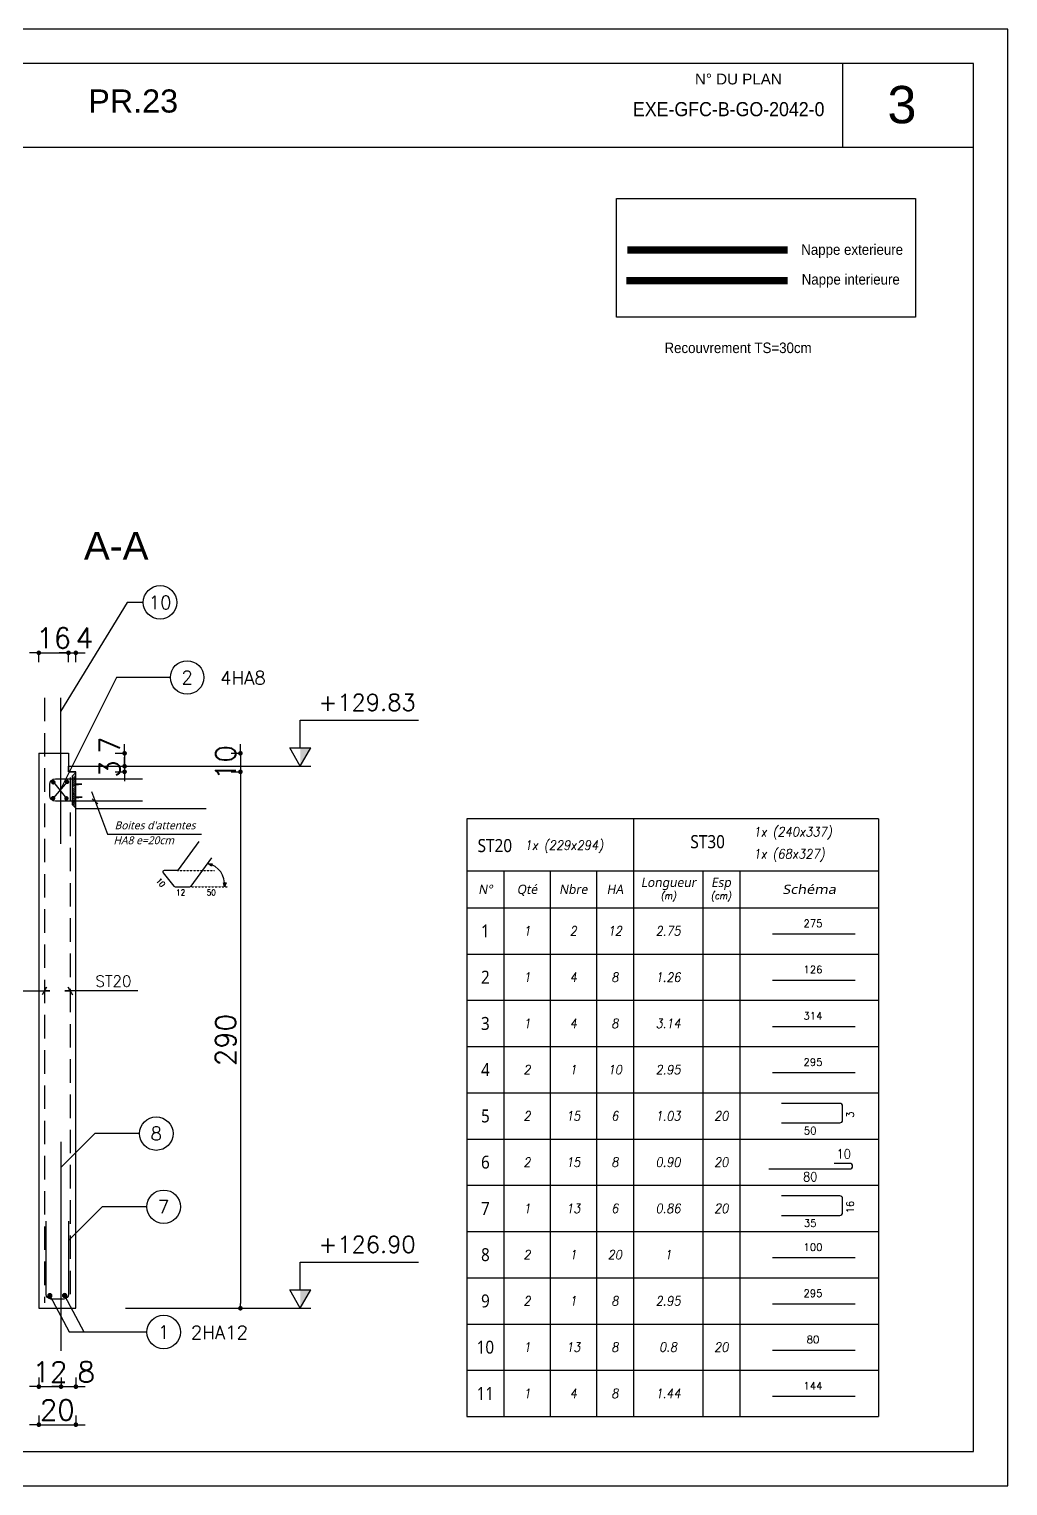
# Model space of a CAD drawing. Header units: millimetres. Extents: x -21776 to 63757, y -7870 to 8483.
# Drawn here: x 20365 to 20894, y -5309 to -4522 of the extents above; entities that cross this region are included whole.
import ezdxf
from ezdxf.enums import TextEntityAlignment as Align

# ---------------------------------------------------------------- set-up
doc = ezdxf.new("R2010")
doc.units = ezdxf.units.MM
doc.header["$PDMODE"] = 34
for name, pattern in [('CACHE', [9.525, 6.35, -3.175]), ('CACHEX2', [19.05, 12.7, -6.35]), ('HIDDEN2', [0.1875, 0.125, -0.0625])]:
    doc.linetypes.add(name, pattern=pattern)
for name, color, linetype in [('COTATION', 1, 'Continuous'), ('GO-CARTOUCHE', 7, 'Continuous'), ('GO-COTATION', 1, 'Continuous'), ('GO-FER-HA', 140, 'Continuous'), ('GO-TEXTE', 9, 'Continuous'), ('GO-TEXTE-ACIER', 3, 'Continuous'), ('GO-TEXTE-FER', 3, 'Continuous'), ('K_ENT_M_Building_PR.35', 7, 'Continuous'), ('préfa v', 2, 'Continuous'), ('STR_ACIER_BAS', 6, 'Continuous'), ('STR_TS', 22, 'Continuous'), ('STR_TXT', 102, 'Continuous'), ('STR_VOI-POT', 6, 'Continuous'), ('TEXTE-ACIER', 3, 'Continuous')]:
    doc.layers.add(name, color=color, linetype=linetype)
doc.styles.add('FIN', font='romans.shx')
doc.styles.add('GrDimensions', font='simplex.shx')
doc.styles.add('Lucida', font='')
doc.styles.get("Standard").update_dxf_attribs({"font": 'romans.shx'})
doc.styles.add('Tableau', font='romans.shx', dxfattribs={"width": 0.9, "oblique": 10})
doc.styles.add('Tableau2', font='trebuc.TTF', dxfattribs={"width": 0.9, "oblique": 10})
doc.styles.add('TEXTE', font='romans.shx')
doc.styles.add('TEXTEBA', font='ARIAL.TTF')
doc.styles.get('Lucida').set_extended_font_data('Lucida Sans', italic=True)
doc.dimstyles.new('COUPE-20', dxfattribs={"dimscale": 0.5, "dimtxt": 22, "dimasz": 5, "dimexe": 0.05, "dimexo": 0, "dimgap": 5, "dimtad": 1, "dimdsep": 46, "dimtxsty": 'Standard', "dimblk1": 'DOT', "dimblk2": 'DOT', "dimsah": 1, "dimcen": 0, "dimdle": 150, "dimclrd": 1, "dimclre": 1, "dimclrt": 7, "dimadec": 0, "dimazin": 0, "dimtfac": 1, "dimtix": 1, "dimtmove": 2, "dimatfit": 3, "dimldrblk": 'DOT', "dimfxl": 0, "dimtvp": 1, "dimtolj": 1, "dimtzin": 0, "dimarcsym": 0})

# ---------------------------------------------------------------- blocks, each defined once
blk = doc.blocks.new('_DOT')
at = {"color": 0, "linetype": 'ByBlock'}
blk.add_line((-0.5, 0), (-1, 0), dxfattribs=at)
at = {"color": 0, "linetype": 'ByBlock', "const_width": 0.5}
blk.add_lwpolyline([(-0.25, 0, 1), (0.25, 0, 1)], format="xyb", close=True, dxfattribs=at)
blk = doc.blocks.new('*D1643')
at = {"layer": 'DEFPOINTS', "color": 0}
for p in [(20370.37, -5213.03), (20390.37, -5213.03), (20390.37, -5275.97)]:
    blk.add_point(p, dxfattribs=at)
at = {"layer": 'STR_VOI-POT', "color": 1, "lineweight": -2}
for p, q in [((20367.87, -5275.97), (20365.37, -5275.97)), ((20370.37, -5270.97), (20370.37, -5276)), ((20370.37, -5275.97), (20390.37, -5275.97)), ((20390.37, -5270.97), (20390.37, -5276)), ((20392.87, -5275.97), (20395.37, -5275.97))]:
    blk.add_line(p, q, dxfattribs=at)
at = {"layer": 'STR_VOI-POT', "color": 1, "lineweight": -2, "xscale": 2.5, "yscale": 2.5, "zscale": 2.5}
blk.add_blockref('_DOT', (20370.37, -5275.97), dxfattribs=at)
at = {"layer": 'STR_VOI-POT', "color": 1, "lineweight": -2, "xscale": 2.5, "yscale": 2.5, "zscale": 2.5, "rotation": 180}
blk.add_blockref('_DOT', (20390.37, -5275.97), dxfattribs=at)
at = {"layer": 'STR_VOI-POT', "color": 7, "insert": (20380.37, -5267.97), "char_height": 11, "attachment_point": 5}
blk.add_mtext('\\A1;20', dxfattribs=at)
blk = doc.blocks.new('*D1644')
at = {"layer": 'DEFPOINTS', "color": 0}
for p in [(20386.37, -4858.69), (20370.37, -4913.03), (20386.37, -4913.03)]:
    blk.add_point(p, dxfattribs=at)
at = {"layer": 'STR_VOI-POT', "color": 1, "lineweight": -2}
for p, q in [((20367.87, -4858.69), (20365.37, -4858.69)), ((20370.37, -4863.69), (20370.37, -4858.66)), ((20370.37, -4858.69), (20386.37, -4858.69)), ((20386.37, -4863.69), (20386.37, -4858.66)), ((20388.87, -4858.69), (20391.37, -4858.69))]:
    blk.add_line(p, q, dxfattribs=at)
at = {"layer": 'STR_VOI-POT', "color": 1, "lineweight": -2, "xscale": 2.5, "yscale": 2.5, "zscale": 2.5}
blk.add_blockref('_DOT', (20370.37, -4858.69), dxfattribs=at)
at = {"layer": 'STR_VOI-POT', "color": 1, "lineweight": -2, "xscale": 2.5, "yscale": 2.5, "zscale": 2.5, "rotation": 180}
blk.add_blockref('_DOT', (20386.37, -4858.69), dxfattribs=at)
at = {"layer": 'STR_VOI-POT', "color": 7, "insert": (20378.37, -4850.69), "char_height": 11, "attachment_point": 5}
blk.add_mtext('\\A1;16', dxfattribs=at)
blk = doc.blocks.new('*D1645')
at = {"layer": 'DEFPOINTS', "color": 0}
for p in [(20386.37, -4913.03), (20390.37, -4923.03), (20479.3, -4923.03)]:
    blk.add_point(p, dxfattribs=at)
at = {"layer": 'STR_VOI-POT', "color": 1, "lineweight": -2}
for p, q in [((20474.3, -4913.03), (20479.33, -4913.03)), ((20479.3, -4910.53), (20479.3, -4908.03)), ((20479.3, -4913.03), (20479.3, -4923.03)), ((20474.3, -4923.03), (20479.33, -4923.03)), ((20479.3, -4925.53), (20479.3, -4928.03))]:
    blk.add_line(p, q, dxfattribs=at)
at = {"layer": 'STR_VOI-POT', "color": 1, "lineweight": -2, "xscale": 2.5, "yscale": 2.5, "zscale": 2.5}
for p, rotation in [((20479.3, -4913.03), 270), ((20479.3, -4923.03), 90)]:
    blk.add_blockref('_DOT', p, dxfattribs=dict(at, rotation=rotation))
at = {"layer": 'STR_VOI-POT', "color": 7, "insert": (20471.3, -4918.03), "char_height": 11, "attachment_point": 5, "rotation": 90}
blk.add_mtext('\\A1;10', dxfattribs=at)
blk = doc.blocks.new('*D1646')
at = {"layer": 'DEFPOINTS', "color": 0}
for p in [(20390.37, -4858.69), (20386.37, -4913.03), (20390.37, -4923.03)]:
    blk.add_point(p, dxfattribs=at)
at = {"layer": 'STR_VOI-POT', "color": 1, "lineweight": -2}
for p, q in [((20383.87, -4858.69), (20381.37, -4858.69)), ((20386.37, -4863.69), (20386.37, -4858.66)), ((20386.37, -4858.69), (20390.37, -4858.69)), ((20390.37, -4863.69), (20390.37, -4858.66)), ((20392.87, -4858.69), (20395.37, -4858.69))]:
    blk.add_line(p, q, dxfattribs=at)
at = {"layer": 'STR_VOI-POT', "color": 1, "lineweight": -2, "xscale": 2.5, "yscale": 2.5, "zscale": 2.5}
blk.add_blockref('_DOT', (20386.37, -4858.69), dxfattribs=at)
at = {"layer": 'STR_VOI-POT', "color": 1, "lineweight": -2, "xscale": 2.5, "yscale": 2.5, "zscale": 2.5, "rotation": 180}
blk.add_blockref('_DOT', (20390.37, -4858.69), dxfattribs=at)
at = {"layer": 'STR_VOI-POT', "color": 7, "insert": (20395.01, -4850.69), "char_height": 11, "attachment_point": 5}
blk.add_mtext('\\A1;4', dxfattribs=at)
blk = doc.blocks.new('*D1647')
at = {"layer": 'DEFPOINTS', "color": 0}
for p in [(20370.37, -5213.03), (20382.37, -5236.03), (20382.37, -5255.41)]:
    blk.add_point(p, dxfattribs=at)
at = {"layer": 'STR_VOI-POT', "color": 1, "lineweight": -2}
for p, q in [((20370.37, -5250.41), (20370.37, -5255.43)), ((20382.37, -5250.41), (20382.37, -5255.43)), ((20367.87, -5255.41), (20365.37, -5255.41)), ((20370.37, -5255.41), (20382.37, -5255.41)), ((20384.87, -5255.41), (20387.37, -5255.41))]:
    blk.add_line(p, q, dxfattribs=at)
at = {"layer": 'STR_VOI-POT', "color": 1, "lineweight": -2, "xscale": 2.5, "yscale": 2.5, "zscale": 2.5}
blk.add_blockref('_DOT', (20370.37, -5255.41), dxfattribs=at)
at = {"layer": 'STR_VOI-POT', "color": 1, "lineweight": -2, "xscale": 2.5, "yscale": 2.5, "zscale": 2.5, "rotation": 180}
blk.add_blockref('_DOT', (20382.37, -5255.41), dxfattribs=at)
at = {"layer": 'STR_VOI-POT', "color": 7, "insert": (20376.37, -5247.41), "char_height": 11, "attachment_point": 5}
blk.add_mtext('\\A1;12', dxfattribs=at)
blk = doc.blocks.new('*D1648')
at = {"layer": 'DEFPOINTS', "color": 0}
for p in [(20390.37, -5213.03), (20382.37, -5236.03), (20390.37, -5255.41)]:
    blk.add_point(p, dxfattribs=at)
at = {"layer": 'STR_VOI-POT', "color": 1, "lineweight": -2}
for p, q in [((20382.37, -5250.41), (20382.37, -5255.43)), ((20390.37, -5250.41), (20390.37, -5255.43)), ((20379.87, -5255.41), (20377.37, -5255.41)), ((20382.37, -5255.41), (20390.37, -5255.41)), ((20392.87, -5255.41), (20395.37, -5255.41))]:
    blk.add_line(p, q, dxfattribs=at)
at = {"layer": 'STR_VOI-POT', "color": 1, "lineweight": -2, "xscale": 2.5, "yscale": 2.5, "zscale": 2.5}
blk.add_blockref('_DOT', (20382.37, -5255.41), dxfattribs=at)
at = {"layer": 'STR_VOI-POT', "color": 1, "lineweight": -2, "xscale": 2.5, "yscale": 2.5, "zscale": 2.5, "rotation": 180}
blk.add_blockref('_DOT', (20390.37, -5255.41), dxfattribs=at)
at = {"layer": 'STR_VOI-POT', "color": 7, "insert": (20395.98, -5247.41), "char_height": 11, "attachment_point": 5}
blk.add_mtext('\\A1;8', dxfattribs=at)
blk = doc.blocks.new('*D1652')
at = {"layer": 'DEFPOINTS', "color": 0}
for p in [(20390.37, -4923.03), (20390.37, -5213.03), (20479.3, -5213.03)]:
    blk.add_point(p, dxfattribs=at)
at = {"layer": 'STR_VOI-POT', "color": 1, "lineweight": -2}
for p, q in [((20474.3, -4923.03), (20479.33, -4923.03)), ((20479.3, -4925.53), (20479.3, -5210.53)), ((20474.3, -5213.03), (20479.33, -5213.03))]:
    blk.add_line(p, q, dxfattribs=at)
at = {"layer": 'STR_VOI-POT', "color": 1, "lineweight": -2, "xscale": 2.5, "yscale": 2.5, "zscale": 2.5}
for p, rotation in [((20479.3, -4923.03), 90), ((20479.3, -5213.03), 270)]:
    blk.add_blockref('_DOT', p, dxfattribs=dict(at, rotation=rotation))
at = {"layer": 'STR_VOI-POT', "color": 7, "insert": (20471.3, -5068.03), "char_height": 11, "attachment_point": 5, "rotation": 90}
blk.add_mtext('\\A1;290', dxfattribs=at)
blk = doc.blocks.new('staboxdetail')
at = {"layer": 'GO-TEXTE-FER'}
blk.add_lwpolyline([(-8.57, 15.58), (-19.76, 0.33, -0.238859), (-20.41, 0), (-27.16, 0, 0.630281), (-27.79, -1.3), (-21.96, -8.52, 0.226783), (-21.34, -8.82), (-13.3, -8.82, 0.238859), (-12.65, -8.49), (-1.46, 6.77)], format="xyb", dxfattribs=at)
at = {"layer": 'GO-TEXTE-FER', "color": 1, "flags": 128}
for points in [[(-3.64, 3.75), (-1.35, 3.64), (-1.75, 2.31), (-3.64, 3.75)], [(5.34, -8.85), (4.78, -6.62), (6.18, -6.63), (5.34, -8.85)]]:
    blk.add_lwpolyline(points, dxfattribs=at)
at = {"layer": 'GO-TEXTE-FER', "color": 1}
blk.add_arc((-6, -7.43), 11.43, 352.85098, 78.09196, dxfattribs=at)
at = {"layer": 'TEXTE-ACIER', "color": 1, "linetype": 'HIDDEN2', "ltscale": 0.025}
for p, q in [((-20, 0), (0, 0)), ((-12.89, -8.82), (7.11, -8.82))]:
    blk.add_line(p, q, dxfattribs=at)
at = {"layer": 'GO-TEXTE-FER', "color": 1, "style": 'TEXTE', "width": 0.9}
blk.add_text('10', height=3.15, rotation=309.81851, dxfattribs=at).set_placement((-31.88, -5.6))
for s, p in [('12', (-20.75, -13.49)), ('50', (-4.19, -13.49))]:
    blk.add_text(s, height=3.15, dxfattribs=at).set_placement(p)
blk = doc.blocks.new('Désignation')
at = {"layer": 'GO-TEXTE-FER'}
for p, q in [((0, 0.8), (8.9, 0.8)), ((0, 0.8), (0, 0)), ((0.8, 0.8), (0.8, 0)), ((1.8, 0.8), (1.8, 0)), ((2.8, 0.8), (2.8, 0)), ((3.6, 0.8), (3.6, 0)), ((5.1, 0.8), (5.1, 0)), ((5.9, 0.8), (5.9, 0)), ((8.9, 0.8), (8.9, 0)), ((0, 0), (8.9, 0))]:
    blk.add_line(p, q, dxfattribs=at)
at = {"layer": 'GO-TEXTE-FER', "style": 'Tableau2', "oblique": 10}
for s, p in [('Longueur', (4.356, 0.55)), ('Esp', (5.494, 0.55)), ('N°', (0.4, 0.4)), ('Qté', (1.3, 0.4)), ('Nbre', (2.3, 0.4)), ('HA', (3.2, 0.4))]:
    blk.add_text(s, height=0.2, dxfattribs=at).set_placement(p, align=Align.MIDDLE_CENTER)
at = {"layer": 'GO-TEXTE-FER', "color": 7, "style": 'Tableau', "oblique": 10, "width": 0.9}
for s, p in [('(m)', (4.356, 0.265)), ('(cm)', (5.494, 0.265))]:
    blk.add_text(s, height=0.15, dxfattribs=at).set_placement(p, align=Align.MIDDLE_CENTER)
at = {"layer": 'GO-TEXTE-FER', "style": 'Tableau2', "oblique": 10, "width": 1.2}
blk.add_text('Schéma', height=0.2, dxfattribs=at).set_placement((7.4, 0.4), align=Align.MIDDLE_CENTER)
blk = doc.blocks.new('Barre libre')
at = {"layer": 'GO-TEXTE-FER'}
for p, q in [((0, 0), (0, -1)), ((0, 0), (8.9, 0)), ((0.8, 0), (0.8, -1)), ((1.8, 0), (1.8, -1)), ((2.8, 0), (2.8, -1)), ((3.6, 0), (3.6, -1)), ((5.1, 0), (5.1, -1)), ((5.9, 0), (5.9, -1)), ((8.9, 0), (8.9, -1)), ((0, -1), (8.9, -1))]:
    blk.add_line(p, q, dxfattribs=at)
at = {"layer": 'GO-TEXTE-FER', "color": 1}
blk.add_line((6.603, -0.563), (8.394, -0.563), dxfattribs=at)
at = {"layer": 'GO-TEXTE-FER', "color": 1, "style": 'Tableau'}
blk.add_attdef('Longueur', text='', height=0.16, dxfattribs=at).set_placement((7.481, -0.336), align=Align.MIDDLE_CENTER)
at = {"layer": 'GO-TEXTE-FER', "style": 'Tableau2', "width": 0.9}
blk.add_attdef('NUMERO', text='', height=0.28, dxfattribs=at).set_placement((0.4, -0.5), align=Align.MIDDLE_CENTER)
at = {"layer": 'GO-TEXTE-FER', "style": 'Tableau', "oblique": 10, "width": 0.9}
for tag, p in [('QUANTITE', (1.3, -0.5)), ('NOMBRE', (2.3, -0.5)), ('NUANCE', (3.2, -0.5)), ('LONGUEUR', (4.35, -0.5)), ('ESPACEMENTS', (5.5, -0.5))]:
    blk.add_attdef(tag, text='', height=0.2, dxfattribs=at).set_placement(p, align=Align.MIDDLE_CENTER)
blk = doc.blocks.new('U')
at = {"layer": 'GO-TEXTE-FER'}
for p, q in [((0, 0), (0, -1)), ((0, 0), (8.9, 0)), ((0.8, 0), (0.8, -1)), ((1.8, 0), (1.8, -1)), ((2.8, 0), (2.8, -1)), ((3.6, 0), (3.6, -1)), ((5.1, 0), (5.1, -1)), ((5.9, 0), (5.9, -1)), ((8.9, 0), (8.9, -1)), ((0, -1), (8.9, -1))]:
    blk.add_line(p, q, dxfattribs=at)
at = {"layer": 'GO-TEXTE-FER', "color": 1}
blk.add_lwpolyline([(6.803, -0.65), (8.063, -0.65, 0.414214), (8.123, -0.59), (8.123, -0.29, 0.414214), (8.063, -0.23), (6.803, -0.23)], format="xyb", dxfattribs=at)
at = {"layer": 'GO-TEXTE-FER', "color": 1, "style": 'Tableau'}
blk.add_attdef('Largeur', text='', height=0.16, rotation=90, dxfattribs=at).set_placement((8.284, -0.472), align=Align.MIDDLE_CENTER)
at = {"layer": 'GO-TEXTE-FER', "style": 'Tableau2', "width": 0.9}
blk.add_attdef('NUMERO', text='', height=0.28, dxfattribs=at).set_placement((0.4, -0.5), align=Align.MIDDLE_CENTER)
at = {"layer": 'GO-TEXTE-FER', "style": 'Tableau', "oblique": 10, "width": 0.9}
for tag, p in [('QUANTITE', (1.3, -0.5)), ('NOMBRE', (2.3, -0.5)), ('NUANCE', (3.2, -0.5)), ('LONGUEUR', (4.35, -0.5)), ('ESPACEMENTS', (5.5, -0.5))]:
    blk.add_attdef(tag, text='', height=0.2, dxfattribs=at).set_placement(p, align=Align.MIDDLE_CENTER)
at = {"layer": 'GO-TEXTE-FER', "color": 1, "style": 'Tableau'}
blk.add_attdef('Longueur', text='', height=0.16, dxfattribs=at).set_placement((7.422, -0.819), align=Align.MIDDLE_CENTER)
blk = doc.blocks.new('Spécial')
at = {"layer": 'GO-TEXTE-FER'}
for p, q in [((0, 0), (0, -1)), ((0, 0), (8.9, 0)), ((0.8, 0), (0.8, -1)), ((1.8, 0), (1.8, -1)), ((2.8, 0), (2.8, -1)), ((3.6, 0), (3.6, -1)), ((5.1, 0), (5.1, -1)), ((5.9, 0), (5.9, -1)), ((8.9, 0), (8.9, -1)), ((0, -1), (8.9, -1))]:
    blk.add_line(p, q, dxfattribs=at)
at = {"layer": 'GO-TEXTE-FER', "style": 'Tableau2', "width": 0.9}
blk.add_attdef('NUMERO', text='', height=0.28, dxfattribs=at).set_placement((0.4, -0.5), align=Align.MIDDLE_CENTER)
at = {"layer": 'GO-TEXTE-FER', "style": 'Tableau', "oblique": 10, "width": 0.9}
for tag, p in [('QUANTITE', (1.3, -0.5)), ('NOMBRE', (2.3, -0.5)), ('NUANCE', (3.2, -0.5)), ('LONGUEUR', (4.35, -0.5)), ('ESPACEMENTS', (5.5, -0.5))]:
    blk.add_attdef(tag, text='', height=0.2, dxfattribs=at).set_placement(p, align=Align.MIDDLE_CENTER)
blk = doc.blocks.new('World Level Arrow 5')
at = {"color": 7, "linetype": 'Continuous', "lineweight": -3}
for p, q in [((-1, -0.567), (-1, 0.567)), ((0, 0), (-1, 0.567)), ((0, 0), (-1, -0.567)), ((0, -9.433), (0, 0.567))]:
    blk.add_line(p, q, dxfattribs=at)
blk.add_solid([(-1, 0.567), (0, 0), (-0.997, 0)], dxfattribs=at)
blk = doc.blocks.new('*D1632')
at = {"layer": 'DEFPOINTS', "color": 0}
for p in [(20386.37, -4913.03), (20386.37, -4920.03), (20416.7, -4920.03)]:
    blk.add_point(p, dxfattribs=at)
at = {"layer": 'préfa v', "color": 1, "lineweight": -2}
for p, q in [((20411.7, -4913.03), (20416.72, -4913.03)), ((20416.7, -4910.53), (20416.7, -4908.03)), ((20416.7, -4913.03), (20416.7, -4920.03)), ((20411.7, -4920.03), (20416.72, -4920.03)), ((20416.7, -4922.53), (20416.7, -4925.03))]:
    blk.add_line(p, q, dxfattribs=at)
at = {"layer": 'préfa v', "color": 1, "lineweight": -2, "xscale": 2.5, "yscale": 2.5, "zscale": 2.5}
for p, rotation in [((20416.7, -4913.03), 270), ((20416.7, -4920.03), 90)]:
    blk.add_blockref('_DOT', p, dxfattribs=dict(at, rotation=rotation))
at = {"layer": 'préfa v', "color": 7, "insert": (20408.7, -4908.65), "char_height": 11, "attachment_point": 5, "rotation": 90}
blk.add_mtext('\\A1;7', dxfattribs=at)
blk = doc.blocks.new('*D1633')
at = {"layer": 'DEFPOINTS', "color": 0}
for p in [(20386.37, -4920.03), (20390.37, -4923.03), (20416.7, -4923.03)]:
    blk.add_point(p, dxfattribs=at)
at = {"layer": 'préfa v', "color": 1, "lineweight": -2}
for p, q in [((20411.7, -4920.03), (20416.72, -4920.03)), ((20416.7, -4917.53), (20416.7, -4915.03)), ((20416.7, -4920.03), (20416.7, -4923.03)), ((20411.7, -4923.03), (20416.72, -4923.03)), ((20416.7, -4925.53), (20416.7, -4928.03))]:
    blk.add_line(p, q, dxfattribs=at)
at = {"layer": 'préfa v', "color": 1, "lineweight": -2, "xscale": 2.5, "yscale": 2.5, "zscale": 2.5}
for p, rotation in [((20416.7, -4920.03), 270), ((20416.7, -4923.03), 90)]:
    blk.add_blockref('_DOT', p, dxfattribs=dict(at, rotation=rotation))
at = {"layer": 'préfa v', "color": 7, "insert": (20408.7, -4921.53), "char_height": 11, "attachment_point": 5, "rotation": 90}
blk.add_mtext('\\A1;3', dxfattribs=at)

msp = doc.modelspace()

# ---------------------------------------------------------------- hatches: boundary and pattern name
at = {"layer": 'GO-FER-HA'}
h = msp.add_hatch(dxfattribs=at)
h.set_pattern_fill('ANSI31', color=9, scale=6.075, angle=-450, style=0)
h.set_pattern_definition([(135, (416285.1043, -59925.6856), (-0.536959212, -0.536959212), [])])
h.paths.add_polyline_path([(20390.36637, -4924.47486), (20388.34137, -4926.49986), (20388.34137, -4928.12571), (20390.36637, -4928.12571)])
h.paths.add_polyline_path([(20390.36637, -4928.12571), (20388.34137, -4928.12571), (20388.34137, -4931.27861), (20390.36637, -4931.07845)])
h.paths.add_polyline_path([(20390.36637, -4931.61247), (20388.34137, -4931.29561), (20388.34137, -4941.05802), (20390.36637, -4940.84836)])
h.paths.add_polyline_path([(20388.80375, -4941.13724), (20390.36637, -4942.69986), (20390.36637, -4941.27649)])

# ---------------------------------------------------------------- linework, layer by layer
msp.add_lwpolyline([(20682.61628, -4613.01413), (20844.16002, -4613.01413), (20844.16002, -4677.29951), (20682.61628, -4677.29951)], close=True)
at = {"layer": 'COTATION'}
for p, q in [((20385.62166, -4928.47388), (20378.06548, -4937.26547)), ((20378.20651, -4928.69931), (20385.28334, -4937.37819))]:
    msp.add_line(p, q, dxfattribs=at)
for points in [[(20441.45414, -4872.03246), (20412.3453, -4872.03246), (20381.84357, -4932.86967)], [(20336.93679, -5041.48575), (20376.36637, -5041.48575), (20373.36637, -5041.48575), (20374.48769, -5039.36442), (20372.24505, -5043.60707)], [(20423.79596, -5041.48575), (20384.36637, -5041.48575), (20387.36637, -5041.48575), (20386.24505, -5039.36442), (20388.48769, -5043.60707)], [(20376.30782, -5206.18638), (20386.75192, -5225.73836), (20420.76901, -5225.73836)], [(20384.25754, -5206.18638), (20394.70163, -5225.73836), (20428.71872, -5225.73836)]]:
    msp.add_lwpolyline(points, dxfattribs=at)
at = {"layer": 'GO-CARTOUCHE', "color": 2, "ltscale": 3}
msp.add_line((20399.25913, -4937.58489), (20402.29426, -4940.32701), dxfattribs=at)
at = {"layer": 'GO-CARTOUCHE', "color": 3}
for p, q in [((20601.69411, -4948.37968), (20601.69411, -4976.55469)), ((20691.74593, -4948.37968), (20691.74593, -4976.55469)), ((20824.19411, -4948.37968), (20824.19411, -4976.55469))]:
    msp.add_line(p, q, dxfattribs=at)
at = {"layer": 'GO-CARTOUCHE', "linetype": 'Continuous'}
for points in [[(20894.04329, -5309.04286), (20894.04329, -4521.54286), (19780.40694, -4521.54286), (19780.40694, -5309.04286)], [(20875.48454, -5290.48411), (20875.48454, -4540.10161), (19798.96569, -4540.10161), (19798.96569, -5290.48411)]]:
    msp.add_lwpolyline(points, close=True, dxfattribs=at)
at = {"layer": 'GO-CARTOUCHE', "color": 2, "ltscale": 3}
msp.add_lwpolyline([(20398.8114, -4933.74941), (20407.48375, -4956.7245), (20458.30821, -4956.7245)], dxfattribs=at)
at = {"layer": 'GO-CARTOUCHE', "color": 3}
msp.add_lwpolyline([(20824.19411, -4948.37968), (20601.69411, -4948.37968)], dxfattribs=at)
at = {"layer": 'GO-COTATION'}
for points in [[(20426.83292, -4831.44507), (20418.12412, -4831.44507), (20382.09362, -4890.42736)], [(20424.7618, -5118.60272), (20400.56558, -5118.60272), (20382.36637, -5136.80192)], [(20428.7618, -5158.16334), (20404.56558, -5158.16334), (20386.36637, -5176.36254)]]:
    msp.add_lwpolyline(points, dxfattribs=at)
msp.add_lwpolyline([(20764.81973, -5137.70892), (20808.63081, -5137.70892, 0.414213562), (20810.13081, -5136.20892), (20810.13081, -5136.20892, 0.414213562), (20808.63081, -5134.70892), (20800.13081, -5134.70892)], format="xyb", dxfattribs=at)
at = {"layer": 'GO-FER-HA', "color": 1}
msp.add_line((20390.36637, -4937.51208), (20390.36637, -4926.84307), dxfattribs=at)
msp.add_lwpolyline([(20426.37438, -4938.95595), (20390.93688, -4938.95595), (20379.29892, -4938.95595, -0.414213562), (20376.26142, -4935.91845), (20376.26142, -4929.84345, -0.414213562), (20379.29892, -4926.80595), (20426.37438, -4926.80595)], format="xyb", dxfattribs=at)
at = {"layer": 'GO-FER-HA', "color": 6, "linetype": 'Continuous', "const_width": 1.2}
for points in [[(20378.20651, -4928.09931, 1), (20378.20651, -4929.29931, 1)], [(20385.62166, -4927.87388, 1), (20385.62166, -4929.07388, 1)], [(20378.06548, -4936.66547, 1), (20378.06548, -4937.86547, 1)], [(20385.28334, -4936.77819, 1), (20385.28334, -4937.97819, 1)]]:
    msp.add_lwpolyline(points, format="xyb", close=True, dxfattribs=at)
at = {"layer": 'GO-FER-HA', "color": 1}
msp.add_lwpolyline([(20390.36637, -4937.45735), (20388.14402, -4937.25932), (20393.83392, -4936.67021), (20390.36637, -4936.67021), (20390.36637, -4930.49223), (20388.27483, -4930.16495), (20393.57232, -4929.6413), (20390.36637, -4929.6413)], dxfattribs=at)
msp.add_lwpolyline([(20388.34137, -4940.67486), (20390.36637, -4942.69986), (20390.36637, -4923.35462), (20388.34137, -4925.37962)], close=True, dxfattribs=at)
at = {"layer": 'GO-TEXTE', "color": 7}
for points in [[(20804.74043, -4540.10161), (20804.74043, -4585.54823)], [(20875.48454, -4585.54823), (19798.96569, -4585.54823)]]:
    msp.add_lwpolyline(points, dxfattribs=at)
at = {"layer": 'GO-TEXTE-ACIER'}
for centre in [(20435.88968, -4831.44507), (20450.51091, -4872.03246), (20433.81856, -5118.60272), (20437.81856, -5158.16334), (20437.81856, -5225.88967)]:
    msp.add_circle(centre, 9.05676, dxfattribs=at)
at = {"layer": 'K_ENT_M_Building_PR.35', "color": 120, "linetype": 'Continuous', "lineweight": -3}
for p, q in [((20511.60176, -4910.02724), (20511.60176, -4895.02724)), ((20511.60176, -4895.02724), (20516.60176, -4895.02724)), ((20511.60176, -4910.02724), (20511.60176, -4895.02724)), ((20511.60176, -4895.02724), (20516.60176, -4895.02724)), ((20516.60176, -4895.02724), (20575.60176, -4895.02724)), ((20516.60176, -4895.02724), (20575.60176, -4895.02724)), ((20511.60176, -5203.02724), (20511.60176, -5188.02724)), ((20511.60176, -5188.02724), (20516.60176, -5188.02724)), ((20511.60176, -5203.02724), (20511.60176, -5188.02724)), ((20511.60176, -5188.02724), (20516.60176, -5188.02724)), ((20516.60176, -5188.02724), (20575.60176, -5188.02724)), ((20516.60176, -5188.02724), (20575.60176, -5188.02724))]:
    msp.add_line(p, q, dxfattribs=at)
at = {"layer": 'préfa v'}
for points in [[(20370.36637, -4913.02724), (20370.36637, -5213.02724), (20390.36637, -5213.02724), (20390.36637, -4923.02724)], [(20370.36637, -4913.02724), (20386.36637, -4913.02724), (20386.36637, -4923.02724), (20390.36637, -4923.02724)], [(20460.85118, -4943.02724), (20390.36637, -4943.02724), (20390.36637, -4923.02724), (20386.36637, -4923.02724), (20386.36637, -4920.02724), (20460.25606, -4920.02724)]]:
    msp.add_lwpolyline(points, dxfattribs=at)
at = {"layer": 'STR_TS', "linetype": 'CACHE', "ltscale": 2, "const_width": 4}
msp.add_lwpolyline([(20774.97008, -4641.00853), (20688.4122, -4641.00853)], dxfattribs=at)
at = {"layer": 'STR_TS', "const_width": 4}
msp.add_lwpolyline([(20774.97008, -4657.46349), (20687.85073, -4657.46349)], dxfattribs=at)
at = {"layer": 'STR_VOI-POT', "color": 1, "linetype": 'CACHEX2'}
for points in [[(20373.36637, -4883.02724), (20373.36637, -5210.02724)], [(20387.36637, -4926.02724), (20387.36637, -5210.02724)]]:
    msp.add_lwpolyline(points, dxfattribs=at)
at = {"layer": 'STR_VOI-POT'}
for points in [[(20382.09362, -4883.02724), (20382.09362, -4962.02724)], [(20382.36637, -5236.02724), (20382.36637, -5123.02724)]]:
    msp.add_lwpolyline(points, dxfattribs=at)
msp.add_lwpolyline([(20386.36637, -5166.02724), (20386.36637, -5205.52724, -0.414213562), (20383.86637, -5208.02724), (20376.86637, -5208.02724, -0.414213562), (20374.36637, -5205.52724), (20374.36637, -5166.02724)], format="xyb", dxfattribs=at)
at = {"layer": 'STR_VOI-POT', "const_width": 1.44}
for points in [[(20377.02782, -5206.18638, -1), (20375.58782, -5206.18638, -1)], [(20385.02309, -5206.12618, -1), (20383.58309, -5206.12618, -1)]]:
    msp.add_lwpolyline(points, format="xyb", close=True, dxfattribs=at)

# ---------------------------------------------------------------- block references
at = {"layer": 'GO-FER-HA', "xscale": 25, "yscale": 25, "zscale": 25}
msp.add_blockref('Désignation', (20601.69411, -4996.55469), dxfattribs=at)
at = {"layer": 'GO-TEXTE-FER'}
for name, p, xscale, yscale, zscale, values in [('Barre libre', (20601.69411, -4996.55469), 25, 25, 25, {'NUMERO': '1', 'QUANTITE': '1', 'NOMBRE': '2', 'NUANCE': '12', 'Longueur': '275', 'LONGUEUR': '2.75'}), ('Barre libre', (20601.69411, -5021.55469), 25, 25, 25, {'NUMERO': '2', 'QUANTITE': '1', 'NOMBRE': '4', 'NUANCE': '8', 'Longueur': '126', 'LONGUEUR': '1.26'}), ('Barre libre', (20601.69411, -5046.55469), 25, 25, 25, {'NUMERO': '3', 'QUANTITE': '1', 'NOMBRE': '4', 'NUANCE': '8', 'Longueur': '314', 'LONGUEUR': '3.14'}), ('Barre libre', (20601.69411, -5071.55469), 25, 25, 25, {'NUMERO': '4', 'QUANTITE': '2', 'NOMBRE': '1', 'NUANCE': '10', 'Longueur': '295', 'LONGUEUR': '2.95'}), ('U', (20601.69411, -5096.55469), 25, 25, 25, {'NUMERO': '5', 'QUANTITE': '2', 'NOMBRE': '15', 'NUANCE': '6', 'Longueur': '50', 'Largeur': '3', 'LONGUEUR': '1.03', 'ESPACEMENTS': '20'}), ('Spécial', (20601.69411, -5121.55469), 24.99585865563859, 24.99585865563859, 24.9958586556, {'NUMERO': '6', 'QUANTITE': '2', 'NOMBRE': '15', 'NUANCE': '8', 'LONGUEUR': '0.90', 'ESPACEMENTS': '20'}), ('U', (20601.69411, -5146.55055), 25, 25, 25, {'NUMERO': '7', 'QUANTITE': '1', 'NOMBRE': '13', 'NUANCE': '6', 'Longueur': '35', 'Largeur': '16', 'LONGUEUR': '0.86', 'ESPACEMENTS': '20'}), ('Barre libre', (20601.69411, -5171.55055), 25, 25, 25, {'NUMERO': '8', 'QUANTITE': '2', 'NOMBRE': '1', 'NUANCE': '20', 'Longueur': '100', 'LONGUEUR': '1'}), ('Barre libre', (20601.69411, -5196.55055), 25, 25, 25, {'NUMERO': '9', 'QUANTITE': '2', 'NOMBRE': '1', 'NUANCE': '8', 'Longueur': '295', 'LONGUEUR': '2.95'}), ('Barre libre', (20601.69411, -5221.55055), 25, 25, 25, {'NUMERO': '10', 'QUANTITE': '1', 'NOMBRE': '13', 'NUANCE': '8', 'Longueur': '80', 'LONGUEUR': '0.8', 'ESPACEMENTS': '20'}), ('Barre libre', (20601.69411, -5246.55055), 25, 25, 25, {'NUMERO': '11', 'QUANTITE': '1', 'NOMBRE': '4', 'NUANCE': '8', 'Longueur': '144', 'LONGUEUR': '1.44'})]:
    msp.add_blockref(name, p, dxfattribs=dict(at, xscale=xscale, yscale=yscale, zscale=zscale)).add_auto_attribs(values)
at = {"layer": 'K_ENT_M_Building_PR.35', "color": 120, "linetype": 'Continuous', "lineweight": -3, "xscale": 10, "yscale": 10, "zscale": 10, "rotation": 270}
for p in [(20511.60176, -4920.02724), (20511.60176, -4920.02724), (20511.60176, -5213.02724), (20511.60176, -5213.02724)]:
    msp.add_blockref('World Level Arrow 5', p, dxfattribs=at)
at = {"layer": 'STR_VOI-POT'}
msp.add_blockref('staboxdetail', (20465.33861, -4976.37131), dxfattribs=at)

# ---------------------------------------------------------------- texts
at = {"layer": 'GO-CARTOUCHE', "color": 2, "style": 'TEXTEBA'}
msp.add_text('3', height=20.19864, dxfattribs=at).set_placement((20828.96026, -4572.44975))
at = {"layer": 'GO-CARTOUCHE', "color": 2, "style": 'TEXTEBA', "width": 0.9}
for s, height, p in [('EXE-GFC-B-GO-2042-0', 7.6363636, (20743.18396, -4568.61641)), ('Nappe exterieure', 5.7024, (20809.90775, -4643.5624)), ('Nappe interieure', 5.7024, (20809.13933, -4659.65317)), ('Recouvrement TS=30cm', 5.7024, (20748.24382, -4696.66764))]:
    msp.add_text(s, height=height, dxfattribs=at).set_placement(p, align=Align.CENTER)
at = {"layer": 'GO-TEXTE', "style": 'TEXTEBA'}
msp.add_text('N° DU PLAN', height=5.856446, dxfattribs=at).set_placement((20748.40746, -4551.44419), align=Align.CENTER)
at = {"layer": 'GO-TEXTE', "color": 2, "style": 'TEXTEBA'}
msp.add_text('PR.23', height=12.497088, dxfattribs=at).set_placement((20397.11199, -4566.645))
at = {"layer": 'GO-TEXTE', "linetype": 'Continuous', "style": 'Lucida'}
for s, p in [("Boites d'attentes", (20411.31621, -4954.10315)), ('HA8 e=20cm', (20410.6701, -4962.18108))]:
    msp.add_text(s, height=4.256, rotation=359.99820245, dxfattribs=at).set_placement(p)
at = {"layer": 'GO-TEXTE-ACIER', "style": 'TEXTE'}
for s, p in [('10', (20435.88968, -4831.44507)), ('2', (20450.51091, -4872.03246)), ('4HA8', (20480.64072, -4872.22155)), ('8', (20433.81856, -5118.60272)), ('7', (20437.81856, -5158.16334)), ('1', (20437.81856, -5225.88967)), ('2HA12', (20467.94838, -5226.07876))]:
    msp.add_text(s, height=7.2, dxfattribs=at).set_placement(p, align=Align.MIDDLE_CENTER)
at = {"layer": 'GO-TEXTE-FER', "style": 'Tableau', "oblique": 10, "width": 0.9}
for s, p in [('1x (240x337)', (20756.5133, -4957.92379)), ('1x (229x294)', (20632.91071, -4965.19559)), ('1x (68x327)', (20756.5133, -4969.92379))]:
    msp.add_text(s, height=5.0561798, dxfattribs=at).set_placement(p)
at = {"layer": 'GO-TEXTE-FER', "color": 1, "style": 'TEXTE', "width": 0.9}
for s, p in [('10', (20801.47455, -5132.11557)), ('80', (20783.39362, -5144.41903))]:
    msp.add_text(s, height=5, dxfattribs=at).set_placement(p)
at = {"layer": 'GO-TEXTE-FER', "style": 'Tableau2', "width": 0.9}
for tag, p in [('ST20', (20616.79372, -4962.9046)), ('ST30', (20731.8056, -4960.79195))]:
    msp.add_attdef(tag, text='1', height=7.07865, dxfattribs=at).set_placement(p, align=Align.MIDDLE_CENTER)
at = {"layer": 'K_ENT_M_Building_PR.35', "color": 0, "linetype": 'Continuous', "lineweight": -3, "char_height": 9, "attachment_point": 7, "style": 'GrDimensions'}
for s, insert in [('\\A1;+129.83', (20521.60176, -4890.02724)), ('\\A1;+126.90', (20521.60176, -5183.02724))]:
    msp.add_mtext(s, dxfattribs=dict(at, insert=insert))
at = {"layer": 'STR_ACIER_BAS', "style": 'TEXTEBA'}
msp.add_text('A-A', height=15, dxfattribs=at).set_placement((20394.72742, -4808.34226))
at = {"layer": 'STR_TXT', "style": 'FIN'}
msp.add_text('ST20', height=6, dxfattribs=at).set_placement((20410.67645, -5039.21289), align=Align.CENTER)

# ---------------------------------------------------------------- dimensions: what is measured, and where the dimension line sits
at = {"layer": 'préfa v'}
dim = msp.add_linear_dim(base=(20416.69859, -4920.02724), p1=(20386.36637, -4913.02724), p2=(20386.36637, -4920.02724), angle=90, dimstyle='COUPE-20', dxfattribs=at)
dim.commit()
dim.dimension.update_dxf_attribs({"geometry": '*D1632', "text_midpoint": (20408.69859, -4908.65289), "dimtype": 160})
dim = msp.add_linear_dim(base=(20416.69859, -4923.02724), p1=(20386.36637, -4920.02724), p2=(20390.36637, -4923.02724), angle=90, dimstyle='COUPE-20', dxfattribs=at)
dim.commit()
dim.dimension.update_dxf_attribs({"geometry": '*D1633', "text_midpoint": (20408.69859, -4921.52724)})
at = {"layer": 'STR_VOI-POT'}
for base, p1, p2, picture, middle in [((20386.36637, -4858.6894), (20370.36637, -4913.02724), (20386.36637, -4913.02724), '*D1644', (20378.36637, -4850.6894)), ((20390.36637, -5275.97329), (20370.36637, -5213.02724), (20390.36637, -5213.02724), '*D1643', (20380.36637, -5267.97329)), ((20382.36637, -5255.40877), (20370.36637, -5213.02724), (20382.36637, -5236.02724), '*D1647', (20376.36637, -5247.40877))]:
    dim = msp.add_linear_dim(base=base, p1=p1, p2=p2, dimstyle='COUPE-20', dxfattribs=at)
    dim.commit()
    dim.dimension.update_dxf_attribs({"geometry": picture, "text_midpoint": middle})
for base, p1, p2, picture, middle in [((20390.36637, -4858.6894), (20386.36637, -4913.02724), (20390.36637, -4923.02724), '*D1646', (20395.01495, -4850.6894)), ((20390.36637, -5255.40877), (20382.36637, -5236.02724), (20390.36637, -5213.02724), '*D1648', (20395.9793, -5247.40877))]:
    dim = msp.add_linear_dim(base=base, p1=p1, p2=p2, dimstyle='COUPE-20', dxfattribs=at)
    dim.commit()
    dim.dimension.update_dxf_attribs({"geometry": picture, "text_midpoint": middle, "dimtype": 160})
for base, p1, p2, picture, middle in [((20479.30247, -4923.02724), (20386.36637, -4913.02724), (20390.36637, -4923.02724), '*D1645', (20471.30247, -4918.02724)), ((20479.30247, -5213.02724), (20390.36637, -4923.02724), (20390.36637, -5213.02724), '*D1652', (20471.30247, -5068.02724))]:
    dim = msp.add_linear_dim(base=base, p1=p1, p2=p2, angle=90, dimstyle='COUPE-20', dxfattribs=at)
    dim.commit()
    dim.dimension.update_dxf_attribs({"geometry": picture, "text_midpoint": middle})

doc.saveas('drawing.dxf')
